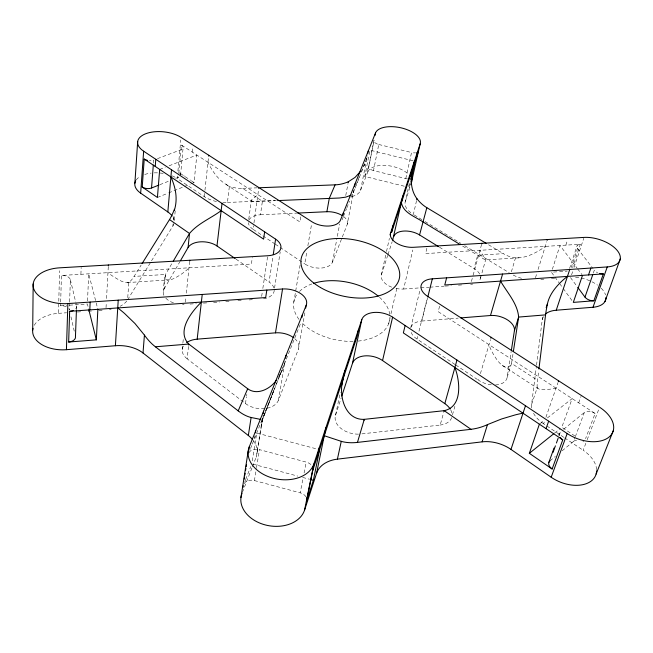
<?xml version="1.0" encoding="UTF-8"?>
<svg xmlns="http://www.w3.org/2000/svg" width="653" height="653" viewBox="0 0 653 653"><rect width="100%" height="100%" fill="white"/><g stroke="black" fill="none" stroke-linecap="round" stroke-linejoin="round"><path stroke-width="0.49" stroke-dasharray="3.27 2.45" d="M171.698 263.836L165.454 274.48C161.968 289.075 186.562 271.379 188.986 267.803M34.266 325.308A29.573 18.308 0.8 0 1 58.476 313.342L59.57 270.75M66.353 306.788A7.82 4.734 1.1 0 0 60.598 305.792L60.647 303.931M60.696 302.061L61.415 275.468L251.405 264.049L252.311 257.568M69.602 302.87L69.373 309.946A7.82 4.734 1.1 0 0 68.777 308.673M69.634 301.857L70.353 279.623A7.967 4.677 1.6 0 0 61.415 275.468M76.442 309.775L76.589 305.824L75.895 302.919M80.907 274.301L81.168 267.542M87.526 300.951L88.702 273.827L97.86 309.334M106.031 307.71L106.284 303.123M106.537 298.511L108.267 266.93M127.759 297.629L128.796 282.243A36.152 8.913 -75.6 0 0 134.077 276.382L141.113 265.126M153.463 163.07L153.7 160.075A6.71 3.445 5.5 0 1 149.521 160.63M163.25 291.597L164.54 277.109M163.887 295.352A18.186 10.938 5.5 0 1 164.164 288.887L165.454 274.48L134.077 276.407M127.613 299.8L172.898 226.011L173.086 223.93M173.469 219.767L173.951 214.527M216.47 201.524A23.973 12.766 7.3 0 1 204.267 196.635L177.241 178.547L177.477 176.032M177.934 170.972L180.759 139.995M175.192 210.952L174.212 221.563A25.467 14.097 5 0 0 172.751 216.91M175.657 178.391L178.44 177.29L178.71 174.335M178.8 173.355L181.452 145.064L299.956 221.963L300.845 216.608M180.563 175.102L183.118 147.602M192.382 152.157L192.872 147.154M191.223 183.73L194.039 182.579L196.822 155.039L168.972 165.829M185.436 302.168L185.901 297.67M186.366 293.14L189.566 262.163M182.211 349.543L182.816 343.756M182.913 342.792L183.411 337.968M204.267 196.635L204.716 192.415M204.944 190.292L208.585 156.557M304.861 312.795L298.397 349.265L278.439 400.256A19.712 13.125 8.4 0 1 264.547 408.607A19.712 13.125 8.4 0 1 245.471 403.562L187.166 358.824L188.562 345.919M222.836 202.406A23.973 12.766 7.3 0 0 227.424 202.463L229.399 186.154C221.865 182.848 216.257 176.383 211.907 169.576A48.028 36.437 61.9 0 1 208.838 164.107L207.964 162.271M537.239 387.629A37.074 3.698 -75.8 0 1 537.541 380.283L538.603 371.59M531.664 408.003A28.822 17.745 20.2 0 1 531.591 404.452L536.407 366.137M536.537 365.125L542.243 319.741A26.193 14.79 18.4 0 1 543.059 317.04M248.76 219.237L251.372 200.096L257.87 194.659M275.101 244.051L253.078 229.309L253.568 225.767M253.96 222.918L258.604 189.337M248.948 219.996A16.423 9.085 8.5 0 1 260.474 214.78L262.392 201.222L242.663 188.382A31.85 26.169 -24.5 0 1 229.391 186.17M245.471 403.562L246.434 397.114M246.573 396.183L246.85 394.33M261.657 296.413L262.449 291.107M262.841 288.438L267.583 256.686M273.925 287.924A17.688 10.538 8.2 0 0 269.069 281.998L272.97 256.376M512.932 354.334L511.544 363.386C504.777 377.303 490.313 350.359 489.007 344.637M495.496 384.952A18.529 11.354 17.2 0 0 507.169 377.32L511.185 351.477M274.554 288.038L280.202 251.944M254.597 437.755L254.915 435.78M252.295 460.855L256.735 433.029L319.611 449.697M252.433 466.707L256.147 457.206L262.473 418.091M262.792 416.132L262.873 415.643M257.233 451.656L262.482 419.504A63.79 2.212 15.1 0 0 262.522 419.218L262.318 419.071M244.034 483.726A8.693 6.318 8.2 0 1 254.417 480.559L256.368 468.593M256.531 467.597L259.461 449.639L306.224 462.087A8.897 6.31 11 0 1 311.669 465.434M293.785 302.217L300.062 265.167M278.439 400.256L284.79 362.937L262.482 419.504L261.265 425.568L262.62 419.34L273.893 390.168L262.482 419.504L261.886 419.536M284.871 362.456L285.116 361.019M351.061 197.386L353.697 190.807L347.176 224.599L332.459 262.204A16.847 9.624 10.2 0 1 321.105 268.065A16.847 9.624 10.2 0 1 304.739 263.902L306.82 251.838M307.865 245.74L311.522 224.501M332.459 262.204L336.842 238.957M337.34 236.337L339.666 223.987M345.755 195.541L347.992 183.697M305.939 496.794A8.709 6.359 10.9 0 0 300.192 492.835L303.106 477.955M304.086 473.001L306.224 462.087M351.934 196.553A23.035 11.999 10.5 0 0 360.57 190.366L367.051 157.446L364.08 164.858M367.296 156.189L367.378 155.765M404.289 186.227L364.774 176.441L369.965 150.166L413.145 160.793M364.774 176.441L368.774 166.262L373.949 140.207M360.57 190.366L367.786 171.943L374.071 140.338M407.439 178.865A6.04 3.053 12.3 0 1 405.782 178.579L373.5 170.588L378.764 144.484A6.114 2.979 11.4 0 1 373.875 140.468M358.497 434.147A19.802 13.297 12.9 0 1 335.528 415.259L340.335 392.273M391.71 287.165A16.937 9.713 12.9 0 1 381.434 274.627L385.752 254.948M386.511 251.478L389.392 238.337M405.782 178.579L411.537 152.533A6.13 2.996 12.2 0 0 415.52 152.818M416.532 200.724L413.373 214.453A23.181 12.121 13 0 1 405.309 201.491L409.553 182.505M409.888 184.546L409.235 187.452L410.149 184.652M388.666 323.774L390.037 317.831M390.951 313.864L397.342 286.12M396.069 288.446A16.937 9.713 12.9 0 0 403.627 289.018L412.786 249.977M426.882 248.271L425.593 253.576L580.354 244.263L572.608 267.559M410.778 327.749L419.977 290.161M454.994 364.48L417.03 339.07L417.683 336.466M418.989 331.242L427.029 299.147M410.99 327.112A17.876 10.758 14.5 0 1 421.773 321.056L427.658 297.564M439.591 306.2L438.179 311.652L595.12 413.496L585.561 438.669M479.661 274.048A16.651 9.297 14.8 0 0 474.045 268.546L477.694 255.241L503.341 253.658A32.364 24.871 59.7 0 0 515.535 257.837C523.624 258.27 531.379 255.013 538.26 251.079A48.926 33.85 -38.7 0 0 543.614 247.609L545.279 246.377M471.401 281.516L472.935 275.933M473.123 275.231L481.4 245.079M480.437 278.382L485.661 259.714L479.971 250.303M361.925 433.878L440.179 425.046L443.697 412.484M452.464 414.786L454.896 406.305M366.529 159.234L367.051 157.446M353.436 192.309L353.697 190.807L352.636 193.696M491.325 384.829A18.529 11.354 17.2 0 1 478.469 380.193L479.114 378.022M480.404 373.647L490.493 339.625M511.389 271.762L515.527 257.821M535.484 277.729L536.766 273.615M538.064 269.485L546.749 241.675M507.169 377.32L511.544 363.386L537.533 380.307M552.332 269.346L559.988 245.487L577.032 268.089M565.865 245.136L567.522 240.035M542.243 319.741L543.696 315.277M335.528 415.259L341.176 397.938M381.434 274.627L387.686 255.478M387.996 254.523L392.184 241.7M405.309 201.491L411.121 183.681M569.563 268.489L577.13 245.634M571.212 267.51L577.538 248.466A6.75 3.477 17.3 0 1 580.354 244.263M571.579 274.807L573.212 269.918M574.036 267.461L583.774 238.255M531.591 404.452L537.248 387.604C539.802 391.114 545.394 389.278 549.116 389.286A57.244 12.497 -22.2 0 0 554.258 388.494L556.054 388.143M593.299 273.125L594.295 270.244A6.922 3.624 18.1 0 0 597.593 272.709M251.372 200.096C252.752 203.507 259.29 200.52 262.392 201.222L275.133 200.683M563.825 437.339L543.639 423.821L544.904 420.181M545.924 417.259L557.972 382.65M558.658 435.241L559.319 433.388M559.131 435.51L560.486 431.764A8.391 5.257 21.1 0 0 559.303 435.608M578.697 402.844L581.056 396.412M562.176 450.782L573.595 441.355L574.975 437.641M575.326 436.718L584.296 412.59A8.211 4.995 21.2 0 1 595.12 413.496M596.589 469.662A30.43 19.517 21.9 0 0 583.178 450.284L586.182 442.399M587.186 439.747L599.225 408.141M242.402 492.346L252.066 467.654M244.818 481.653L245.536 479.808M245.683 479.441L250.76 466.52M353.599 191.843L354.726 189.027M355.093 188.088L364.423 164.629A46.453 44.845 -10.2 0 0 365.917 161.038M249.813 450.309L250.107 449.574M250.548 448.48L252.074 444.669M252.287 444.13L301.033 322.37M342.041 219.922L343.168 217.106M343.543 216.159L346.555 208.65M346.931 207.711L349.559 201.14M355.926 185.248L359.632 175.983M361.484 171.347L362.227 169.494M373.034 142.493L373.247 141.97M363.55 166.401L364.423 164.629L362.586 168.139M279.084 376.218L282.3 370.169L278.627 377.083M164.164 288.887L179.942 261.608M351.796 194.545L352.253 194.129M549.989 460.838L555.319 456.439M563.661 429.209L584.296 412.59M554.683 432.996L560.225 428.556M540.194 423.56L544.186 420.442M547.385 417.944L572.159 398.599L561.809 427.282L574.762 435.902M157.422 197.475L167.748 193.28M168.686 192.896L183.713 186.782M184.652 186.399L190.284 184.113M159.887 184.677L169.168 180.979M159.691 169.429L165.258 167.274M157.455 158.655L180.971 149.733A6.563 3.322 6.3 0 0 181.452 145.064M128.796 282.243C123.507 283.508 118.626 279.566 114.242 277.15A55.595 16.668 49 0 1 109.524 273.868L107.949 272.676M421.773 321.056L458.21 318.117M58.476 313.342L66.549 312.771M77.397 312.003L80.678 311.775M88.261 311.236L91.779 310.991M98.84 310.493L102.978 310.199M190.056 304.069L196.365 303.621M203.458 303.123L207.515 302.837M213.604 302.412L219.686 301.98M225.767 301.555L231.235 301.164M237.937 300.698L242.557 300.372M249.095 299.907L254.164 299.556M403.627 289.018L429.078 287.23M429.919 287.173L444.236 286.161M445.256 286.087L451.345 285.663M458.455 285.157L462.512 284.871M540.831 279.353L543.9 279.141M551.41 278.611L555.156 278.349M127.213 282.594L169.633 279.835M60.598 305.792L66.851 305.367M69.496 305.188L87.404 303.963L88.612 308.812M556.821 271.836L551.418 272.211L554.373 276.292M559.523 271.656L567.228 271.126M519.119 257.821L485.228 259.91L461.916 245.634M260.474 214.78L296.699 213.115M227.424 202.463L276.325 200.406M242.663 188.382L257.437 187.819M378.764 144.484L411.537 152.533M252.793 464.095L297.744 476.102M302.633 477.408L309.473 479.237M254.417 480.559L300.192 492.835M488.558 244.769L503.341 253.658M414.239 214.984L422.067 219.751M425.054 221.563L460.928 243.389M464.699 245.683L509.218 272.766M439.453 247.209L474.045 268.546M226.044 184.432L251.503 201.091M502.565 365.451L537.819 388.535M183.215 175.379L178.93 172.531A6.457 3.387 6 0 1 180.563 174.751M183.893 175.828L184.562 176.277M185.24 176.726L190.643 180.326M191.321 180.775L194.039 182.579M275.329 244.206L304.739 263.902M455.745 364.986L478.469 380.193M564.665 437.902L583.178 450.284M235.994 259.11L269.069 281.998M577.538 248.466L593.055 268.628M577.644 268.897L581.905 274.546M570.493 277.574L577.138 286.536M554.968 277.101L559.107 282.814M559.694 283.631L562.657 287.712M563.245 288.528L572.126 300.764M70.353 279.623L75.666 301.947M70.948 316.811L74.336 331.528M136.216 179.967A24.39 12.962 5.5 0 1 140.248 176.424M144.737 174.457A24.39 12.962 5.5 0 1 151.145 173.102M154.247 172.865A24.39 12.962 5.5 0 1 163.438 173.445M172.172 175.886A24.39 12.962 5.5 0 1 177.241 178.547M173.967 223.432A25.467 14.097 5 0 1 172.898 226.011M126.755 301.033A28.038 16.774 2.7 0 1 120.111 306.29M111.165 309.302A28.038 16.774 2.7 0 1 109.418 309.604M252.85 439.934A31.36 22.047 6.7 0 1 256.147 457.206M543.639 423.821A28.822 17.745 20.2 0 1 533.444 413.137M575.554 277.264A25.124 13.591 18.1 0 1 597.536 285.116M601.201 288.218A25.124 13.591 18.1 0 1 605.543 294.887M521.567 278.309A24.488 13.215 16.2 0 1 512.074 274.464M367.786 171.943A22.52 11.476 11.8 0 1 386.045 165.454A22.52 11.476 11.8 0 1 408.909 174.8M184.073 304.469A18.186 10.938 5.5 0 1 182.489 304.469M173.453 302.845A18.186 10.938 5.5 0 1 165.723 298.07M274.252 290.316A17.688 10.538 8.2 0 1 261.257 299.05M343.658 216.551A16.072 8.758 10.5 0 1 347.176 224.599M253.078 229.309A16.423 9.085 8.5 0 1 248.36 222.64M480.502 276.578A16.651 9.297 14.8 0 1 478.502 281.557M472.813 284.031A16.651 9.297 14.8 0 1 470.633 284.3M417.03 339.07A17.876 10.758 14.5 0 1 410.713 331.014M451.68 417.585A19.419 12.627 16 0 1 440.179 425.046M450.692 409.855A19.419 12.627 16 0 1 452.096 415.063M187.166 358.824A19.182 12.252 5.9 0 1 183.517 345.796M294.805 338.678A18.651 11.77 9.2 0 1 298.397 349.265M389.955 317.391A48.795 29.393 11.3 0 1 358.154 341.086M353.061 341.388A48.795 29.393 11.3 0 1 301.164 321.978M298.992 319.382A48.795 29.393 11.3 0 1 297.499 293.719M299.49 291.45A48.795 29.393 11.3 0 1 311.889 283.941M379.507 297.278A48.795 29.393 11.3 0 1 389.784 314.55M178.857 177.102A6.457 3.387 6 0 1 178.44 177.29M373.5 170.588A6.024 3.045 11.4 0 1 368.774 166.262M573.595 441.355A8.056 5.053 21.7 0 1 577.676 440.138M582.974 441.477A8.056 5.053 21.7 0 1 583.627 441.828M248.883 452.725A8.881 6.269 8.4 0 1 259.461 449.639M76.589 305.824A8.162 4.93 1.4 0 1 75.046 309.465"/><path stroke-width="0.98" d="M32.707 330.059L33.164 283.99M252.425 439.412A31.36 22.047 6.7 0 0 248.336 435.502L143.007 352.979A29.916 19.296 2.5 0 0 115.401 345.739L66.426 349.69L67.871 303.58A30.422 17.966 1.6 0 1 33.376 287.622A30.422 17.966 1.6 0 1 59.643 267.828L267.722 255.756A18.153 10.293 8.4 0 0 280.39 249.642A18.153 10.293 8.4 0 0 275.599 239.153L143.644 151.194A24.969 12.603 5.9 0 1 146.052 133.612A24.969 12.603 5.9 0 1 181.003 137.367L311.987 221.808A17.264 9.379 10.2 0 0 328.761 226.036A17.264 9.379 10.2 0 0 340.335 220.428L375.548 132.886A23.026 11.125 11.8 0 1 401.668 127.98A23.026 11.125 11.8 0 1 420.181 143.815L411.055 183.885M97.86 309.334L96.342 339.854L68.655 342.025L69.651 311.31A8.162 4.93 1.4 0 0 73.25 310.493M76.409 310.763L75.462 336.442A8.016 4.995 0.9 0 1 68.655 342.025M89.804 309.897L90.163 302.07M108.316 265.967L108.374 265.004M401.391 202.683C403.187 212.862 415.063 216.51 422.679 221.726L460.177 244.573M115.401 345.739L118.226 300.16M134.877 183.199L137.685 141.456M172.147 216.012A25.467 14.097 5 0 0 167.837 211.947L140.664 193.141L143.644 151.194M159.691 169.429L157.422 197.475L142.223 187.027L144.231 159.054A6.71 3.445 5.5 0 0 147.464 160.352M142.223 187.027A6.603 3.51 5.2 0 0 151.545 187.999L153.308 165.062M155.226 166.433L155.781 159.283M143.007 352.979L144.427 335.087L134.975 323.529L124.494 313.407A61.113 20.749 50.3 0 0 119.377 309.187L117.744 307.938M167.837 211.947L171.527 169.78M174.335 210.315C176.996 202.079 176.498 193.1 173.894 184.881A52.183 42.731 58.5 0 0 171.739 178.857L170.898 176.947M180.448 260.727L188.088 247.52L189.509 233.48C197.924 223.408 210.772 218.371 221.155 210.666M189.664 261.224L189.762 260.278M208.633 156.116L208.723 155.234M188.66 344.988L188.758 344.058C176.196 331.063 191.566 311.767 201.361 302.078M186.701 342.572A19.182 12.252 5.9 0 1 197.173 339.152L202.226 294.454M235.17 258.539L216.976 245.952L222.012 203.434M538.921 369.018L545.565 314.877A34.454 3.183 -75.5 0 1 547.5 303.555C549.377 295.148 554.813 288.046 560.829 282.096A53.595 40.666 -37 0 1 565.767 277.721L567.457 276.407M258.735 188.448L258.857 187.558M264.653 231.856L263.592 239.137L144.231 159.054M247.544 389.67L247.683 388.739L188.758 344.058L155.39 346.784A38.788 21.378 63.2 0 1 144.419 335.103M266.824 290.063L265.681 297.564L69.651 311.31M273.248 254.58L275.599 239.153M248.336 435.502L251.111 417.496A40.641 23.532 60.4 0 1 238.19 410.868L155.39 346.784M513.389 351.355L518.637 317.072C517.568 303.416 507.12 292.528 500.541 281.1M240.949 497.529L248.205 450.945M511.332 350.539L514.417 330.696L518.637 317.072L545.565 314.877M242.916 487.636L243.21 485.742M244.246 479.065L244.549 477.147M244.851 475.229L245.153 473.303M245.601 470.397L245.903 468.454M246.205 466.511L246.516 464.561M248.817 449.762L249.291 446.766L306.184 305.318A19.166 11.534 9.3 0 0 282.553 288.993L67.871 303.58M255.38 432.808L255.698 430.825M197.173 339.152L275.484 332.842L282.553 288.993M263.192 413.675L263.592 411.21M285.606 358.138L285.688 357.656M285.851 356.701L286.096 355.248M301.857 317.66L302.355 314.836M305.686 308.134L306.184 305.318M297.703 213.066L326.884 211.719L329.275 198.406L335.087 184.856A31.009 24.749 -30.8 0 0 348.376 181.722L355.044 177.404L360.407 171.494M348.188 182.701L348.376 181.705M342.882 215.498L343.38 212.854M354.53 186.489L355.028 183.893M367.794 153.667L367.957 152.826M368.129 151.978L368.374 150.712M375.051 135.375L375.548 132.886M242.026 493.293A32.511 23.892 9.5 0 0 264.996 524.849A32.511 23.892 9.5 0 0 304.559 510.124L313.864 463.948L361.811 319.586A19.264 11.664 12.8 0 1 392.616 317.162L567.179 433.527A31.32 19.19 21.1 0 0 608.955 437.143A31.32 19.19 21.1 0 0 599.576 407.219L427.707 296.421A18.349 10.513 14.3 0 1 432.351 278.815L607.257 266.93A25.736 13.231 17.6 0 0 617.485 250.793A25.736 13.231 17.6 0 0 584.06 237.406L413.414 247.307A17.362 9.469 12.8 0 1 396.469 243.063A17.362 9.469 12.8 0 1 390.559 233.023L420.181 143.815M306.543 498.076A8.709 6.359 10.9 0 1 306.567 501.104L312.771 470.34L356.987 336.793L358.579 329.3M317.676 455.541L319.268 447.68M306.567 501.104L313.383 480.281L319.611 449.697M304.559 510.124L316.566 473.319L325.92 427.65M341.805 385.262L344.89 370.537M341.805 396.012L352.489 363.297L361.811 319.586M316.566 473.319A31.515 22.431 13.4 0 1 337.405 459.141L341.266 441.33L325.716 436.212A64.402 2.269 14.8 0 1 324.508 435.6L324.321 435.453M390.168 234.802L390.559 233.023M393.122 225.301L391.571 232.346L418.459 151.137A6.13 2.996 12.2 0 1 416.973 152.467M392.682 240.165L402.925 195.786M410.941 176.318L414.149 161.985M410.974 179.697L415.104 161.275M416.075 158.336L417.569 151.684M364.056 420.279L364.268 419.348L444.203 410.672C462.814 406.68 460.03 380.977 454.896 367.492M416.761 199.736L416.981 198.749C412.174 192.366 410.745 184.048 411.366 176.228A46.975 45.465 6.4 0 1 412.214 170.506L412.647 168.694M450.178 408.99A19.419 12.627 16 0 0 444.815 403.627L382.56 360.546L392.616 317.162M438.587 246.671L419.561 234.941L426.833 207.678A31.181 23.026 64.4 0 1 416.973 198.757M343.29 378.169C338.115 393.645 344.082 420.254 364.268 419.348L357.46 442.399A40.943 27.328 -25.4 0 1 341.25 441.346M405.138 325.504L403.35 332.908L562.755 439.861L552.136 469.001L529.338 453.313L539.394 424.181M427.878 296.674L432.351 278.815M446.619 277.843L444.758 285.01L603.356 273.893L593.871 300.78L573.31 302.396L582.509 275.354M481.645 244.206L481.881 243.332M444.815 403.627L456.969 360.056M443.95 411.578L444.203 410.672L470.993 429.315L357.46 442.399M460.781 317.905L490.485 315.513L502.598 274.04M490.901 338.246L491.17 337.332M337.405 459.141L482.11 441.852L487.473 424.605L501.553 418.981L515.086 414.941A62.386 15.329 -23.4 0 1 521.151 413.553L523.012 413.194M547.149 240.394L547.418 239.537M546.177 307.628L546.512 306.608M546.839 305.588L547.508 303.547M411.064 181.877L412.623 177.102A6.04 3.053 12.3 0 1 411.137 178.465M545.622 313.897A26.193 14.79 18.4 0 1 556.25 310.216L569.751 269.477M596.605 470.756A30.43 19.517 21.9 0 1 580.958 485.008A30.43 19.517 21.9 0 1 551.181 477.237L510.981 449.419L525.485 405.733M588.524 274.929L590.892 268.04M593.871 300.78A6.816 3.689 18.4 0 1 584.982 297.131L592.638 275.044M558.291 381.727L558.609 380.813M546.047 428.646L548.667 421.185M556.25 310.216L593.006 307.253L607.257 266.93M604.956 301.539L620.285 258.882M548.822 462.495L554.022 448.08M553.034 452.398L555.409 445.828M556.421 443.02L558.119 438.326M551.181 477.237L567.179 433.527M596.116 474.054L613.249 430.768M238.182 410.9L247.683 388.739C257.266 395.824 270.375 388.788 276.358 380.275M173.233 261.216L189.509 233.48L169.511 219.563A33.662 7.705 -76.3 0 0 174.433 209.27M142.036 263.649L169.511 219.563M529.338 453.313L553.891 433.633M350.694 195.32L345.739 197.141L339.323 198.014L277.672 200.577M151.545 187.999L158.965 185.044M260.376 187.705L335.087 184.856M260.808 419.438L251.111 417.496M310.453 479.498L313.383 480.281M426.833 207.678L486.118 243.308M577.742 287.353L584.982 297.131M88.849 309.783L96.342 339.854M140.664 193.141A24.39 12.962 5.5 0 1 135.669 180.857M66.426 349.69A29.573 18.308 0.8 0 1 33.034 328.312M482.11 441.852A30.503 20.267 19.5 0 1 510.981 449.419M605.992 297.474A25.124 13.591 18.1 0 1 593.006 307.253M411.512 179.281A22.52 11.476 11.8 0 1 411.431 182.742M188.088 247.52A17.264 9.909 6.5 0 1 216.976 245.952M326.884 211.719A16.072 8.758 10.5 0 1 342.254 215.572M393.93 236.337A16.154 8.84 12.9 0 1 419.561 234.941M490.485 315.513A17.59 10.26 16.5 0 1 514.417 330.696M352.489 363.297A18.741 11.909 12.9 0 1 382.56 360.546M275.484 332.842A18.651 11.77 9.2 0 1 293.238 337.43M313.538 283.378A48.795 29.393 11.3 0 1 378.193 296.136M313.864 463.948A33.564 23.622 9.7 0 1 273.191 478.216A33.564 23.622 9.7 0 1 249.291 446.766M487.481 424.63A39.555 25.451 -29.4 0 1 471.001 429.29M552.136 469.001A8.228 5.314 21.6 0 1 549.989 460.838M603.356 273.893A6.922 3.624 18.1 0 1 599.601 273.452M562.755 439.861A8.391 5.257 21.1 0 1 560.16 437.379M312.73 467.328A8.897 6.31 11 0 1 312.771 470.34M320.509 287.549A50.077 28.716 11.3 0 0 399.358 278.366A50.077 28.716 11.3 0 0 331.063 238.941A50.077 28.716 11.3 0 0 320.509 287.549"/></g></svg>
